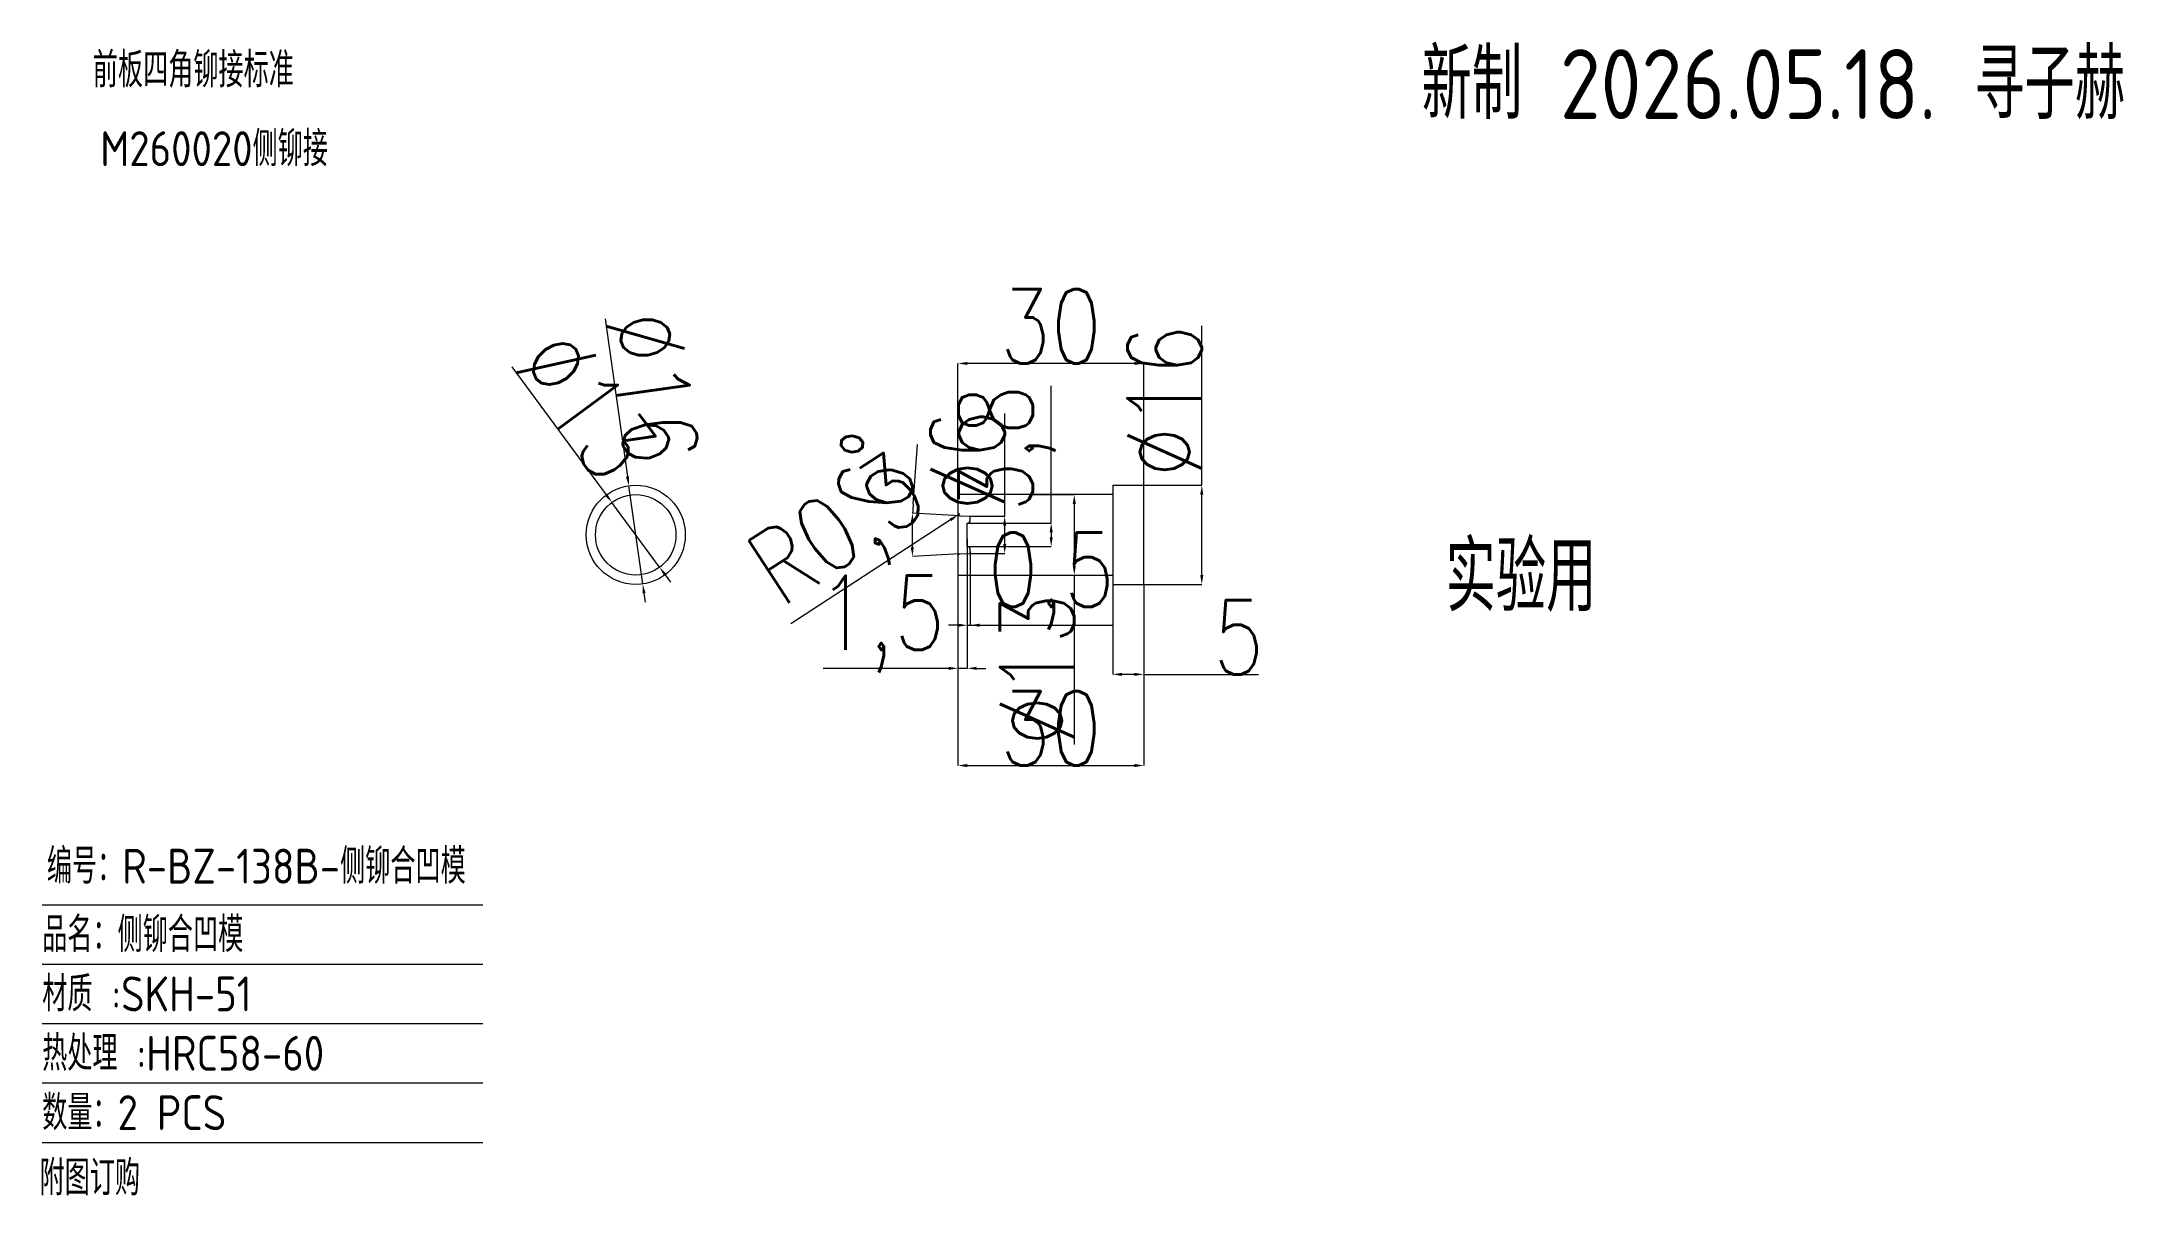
# Model space of a CAD drawing. Header units: millimetres. Extents: x -7422 to -7085, y 65477 to 65663.
import ezdxf
from ezdxf.enums import TextEntityAlignment as Align

# ---------------------------------------------------------------- set-up
doc = ezdxf.new("R2010")
doc.units = ezdxf.units.MM
for name, color, linetype, lineweight in [('DIE_P', 63, 'Continuous', 20), ('DIM', 4, 'Continuous', 20), ('TEXT', 140, 'Continuous', 20)]:
    doc.layers.add(name, color=color, linetype=linetype, lineweight=lineweight)
doc.styles.add('gbenor', font='gbenor.shx', dxfattribs={"bigfont": 'gbcbig.shx'})
doc.styles.add('TXT', font='txt.shx', dxfattribs={"width": 0.8, "bigfont": 'ctxt.shx'})
doc.dimstyles.new('零件', dxfattribs={"dimscale": 1.5, "dimtxt": 8, "dimasz": 1, "dimexe": 0, "dimexo": 0, "dimgap": 0, "dimtad": 1, "dimtxsty": 'TXT', "dimcen": 0, "dimclrd": 252, "dimclre": 252, "dimclrt": 4, "dimazin": 3, "dimtp": 0.001, "dimtm": 0.001, "dimtfac": 1, "dimtmove": 0, "dimatfit": 3, "dimlwd": 5, "dimlwe": 5})

# ---------------------------------------------------------------- blocks, each defined once
blk = doc.blocks.new('*D1107')
at = {"layer": 'Defpoints', "color": 0}
for p in [(-7243.56, 65591.59), (-7234.18, 65591.59), (-7243.56, 65575.59)]:
    blk.add_point(p, dxfattribs=at)
at = {"layer": 'DIM', "color": 252, "lineweight": 5}
for p, q in [((-7234.18, 65591.59), (-7234.18, 65617.32)), ((-7243.56, 65591.59), (-7234.18, 65591.59)), ((-7234.18, 65577.09), (-7234.18, 65590.09)), ((-7243.56, 65575.59), (-7234.18, 65575.59))]:
    blk.add_line(p, q, dxfattribs=at)
at = {"layer": 'DIM', "color": 252}
for points in [[(-7233.93, 65590.09), (-7234.43, 65590.09), (-7234.18, 65591.59)], [(-7234.43, 65577.09), (-7233.93, 65577.09), (-7234.18, 65575.59)]]:
    blk.add_solid(points, dxfattribs=at)
at = {"layer": 'DIM', "color": 4, "lineweight": 5, "insert": (-7240.18, 65605.21), "char_height": 12, "attachment_point": 5, "rotation": 90, "style": 'TXT'}
blk.add_mtext('%%c16', dxfattribs=at)
blk = doc.blocks.new('*D1108')
at = {"layer": 'Defpoints', "color": 0}
for p in [(-7248.56, 65575.59), (-7243.56, 65575.59), (-7248.56, 65561.06)]:
    blk.add_point(p, dxfattribs=at)
at = {"layer": 'DIM', "color": 252, "lineweight": 5}
for p, q in [((-7248.56, 65575.59), (-7248.56, 65561.06)), ((-7243.56, 65575.59), (-7243.56, 65561.06)), ((-7245.06, 65561.06), (-7247.06, 65561.06)), ((-7243.56, 65561.06), (-7225.02, 65561.06))]:
    blk.add_line(p, q, dxfattribs=at)
at = {"layer": 'DIM', "color": 252}
for points in [[(-7247.06, 65561.31), (-7247.06, 65560.81), (-7248.56, 65561.06)], [(-7245.06, 65560.81), (-7245.06, 65561.31), (-7243.56, 65561.06)]]:
    blk.add_solid(points, dxfattribs=at)
at = {"layer": 'DIM', "color": 4, "lineweight": 5, "insert": (-7228.22, 65567.06), "char_height": 12, "attachment_point": 5, "style": 'TXT'}
blk.add_mtext('5', dxfattribs=at)
blk = doc.blocks.new('*D1109')
at = {"layer": 'Defpoints', "color": 0}
for p in [(-7273.56, 65611.26), (-7243.56, 65591.59), (-7273.56, 65590.09)]:
    blk.add_point(p, dxfattribs=at)
at = {"layer": 'DIM', "color": 252, "lineweight": 5}
for p, q in [((-7273.56, 65590.09), (-7273.56, 65611.26)), ((-7245.06, 65611.26), (-7272.06, 65611.26)), ((-7243.56, 65591.59), (-7243.56, 65611.26))]:
    blk.add_line(p, q, dxfattribs=at)
at = {"layer": 'DIM', "color": 252}
for points in [[(-7272.06, 65611.51), (-7272.06, 65611.01), (-7273.56, 65611.26)], [(-7245.06, 65611.01), (-7245.06, 65611.51), (-7243.56, 65611.26)]]:
    blk.add_solid(points, dxfattribs=at)
at = {"layer": 'DIM', "color": 4, "lineweight": 5, "insert": (-7258.56, 65617.26), "char_height": 12, "attachment_point": 5, "style": 'TXT'}
blk.add_mtext('30', dxfattribs=at)
blk = doc.blocks.new('*D1110')
at = {"layer": 'Defpoints', "color": 0}
for p in [(-7261.91, 65590.09), (-7261.91, 65577.09), (-7254.77, 65577.09)]:
    blk.add_point(p, dxfattribs=at)
at = {"layer": 'DIM', "color": 252, "lineweight": 5}
for p, q in [((-7261.91, 65590.09), (-7254.77, 65590.09)), ((-7254.77, 65588.59), (-7254.77, 65578.59)), ((-7261.91, 65577.09), (-7254.77, 65577.09)), ((-7254.77, 65577.09), (-7254.77, 65549.73))]:
    blk.add_line(p, q, dxfattribs=at)
at = {"layer": 'DIM', "color": 252}
for points in [[(-7254.52, 65588.59), (-7255.02, 65588.59), (-7254.77, 65590.09)], [(-7255.02, 65578.59), (-7254.52, 65578.59), (-7254.77, 65577.09)]]:
    blk.add_solid(points, dxfattribs=at)
at = {"layer": 'DIM', "color": 4, "lineweight": 5, "insert": (-7260.77, 65561.84), "char_height": 12, "attachment_point": 5, "rotation": 90, "style": 'TXT'}
blk.add_mtext('%%c13', dxfattribs=at)
blk = doc.blocks.new('*D1111')
at = {"layer": 'Defpoints', "color": 0}
for p in [(-7273.56, 65577.09), (-7243.56, 65575.59), (-7243.56, 65546.35)]:
    blk.add_point(p, dxfattribs=at)
at = {"layer": 'DIM', "color": 252, "lineweight": 5}
for p, q in [((-7273.56, 65577.09), (-7273.56, 65546.35)), ((-7243.56, 65575.59), (-7243.56, 65546.35)), ((-7272.06, 65546.35), (-7245.06, 65546.35))]:
    blk.add_line(p, q, dxfattribs=at)
at = {"layer": 'DIM', "color": 252}
for points in [[(-7272.06, 65546.6), (-7272.06, 65546.1), (-7273.56, 65546.35)], [(-7245.06, 65546.1), (-7245.06, 65546.6), (-7243.56, 65546.35)]]:
    blk.add_solid(points, dxfattribs=at)
at = {"layer": 'DIM', "color": 4, "lineweight": 5, "insert": (-7258.56, 65552.35), "char_height": 12, "attachment_point": 5, "style": 'TXT'}
blk.add_mtext('30', dxfattribs=at)
blk = doc.blocks.new('*D1112')
at = {"layer": 'Defpoints', "color": 0}
for p in [(-7272.06, 65582.94), (-7271.56, 65580.89), (-7271.56, 65569)]:
    blk.add_point(p, dxfattribs=at)
at = {"layer": 'DIM', "color": 252, "lineweight": 5}
for p, q in [((-7272.06, 65582.94), (-7272.06, 65569)), ((-7271.56, 65580.89), (-7271.56, 65569)), ((-7273.56, 65569), (-7275.06, 65569)), ((-7272.06, 65569), (-7271.56, 65569)), ((-7271.56, 65569), (-7248.44, 65569)), ((-7270.06, 65569), (-7268.56, 65569))]:
    blk.add_line(p, q, dxfattribs=at)
at = {"layer": 'DIM', "color": 252}
for points in [[(-7273.56, 65568.75), (-7273.56, 65569.25), (-7272.06, 65569)], [(-7270.06, 65569.25), (-7270.06, 65568.75), (-7271.56, 65569)]]:
    blk.add_solid(points, dxfattribs=at)
at = {"layer": 'DIM', "color": 4, "lineweight": 5, "insert": (-7258.5, 65576.14), "char_height": 12, "attachment_point": 5, "style": 'TXT'}
blk.add_mtext('0,5', dxfattribs=at)
blk = doc.blocks.new('*D1113')
at = {"layer": 'Defpoints', "color": 0}
for p in [(-7271.56, 65586.59), (-7266.01, 65586.59), (-7271.56, 65580.59)]:
    blk.add_point(p, dxfattribs=at)
at = {"layer": 'DIM', "color": 252, "lineweight": 5}
for p, q in [((-7266.01, 65586.59), (-7266.01, 65603.18)), ((-7271.56, 65586.59), (-7266.01, 65586.59)), ((-7266.01, 65582.09), (-7266.01, 65585.09)), ((-7271.56, 65580.59), (-7266.01, 65580.59))]:
    blk.add_line(p, q, dxfattribs=at)
at = {"layer": 'DIM', "color": 252}
for points in [[(-7265.76, 65585.09), (-7266.26, 65585.09), (-7266.01, 65586.59)], [(-7266.26, 65582.09), (-7265.76, 65582.09), (-7266.01, 65580.59)]]:
    blk.add_solid(points, dxfattribs=at)
at = {"layer": 'DIM', "color": 4, "lineweight": 5, "insert": (-7272.01, 65595.64), "char_height": 12, "attachment_point": 5, "rotation": 90, "style": 'TXT'}
blk.add_mtext('%%c6', dxfattribs=at)
blk = doc.blocks.new('*D1114')
at = {"layer": 'Defpoints', "color": 0}
for p in [(-7329.45, 65588.83), (-7321.73, 65578.36)]:
    blk.add_point(p, dxfattribs=at)
at = {"layer": 'DIM', "color": 252, "lineweight": 5}
for p, q in [((-7345.61, 65610.74), (-7330.34, 65590.03)), ((-7321.73, 65578.36), (-7329.45, 65588.83)), ((-7320.84, 65577.15), (-7319.95, 65575.95))]:
    blk.add_line(p, q, dxfattribs=at)
at = {"layer": 'DIM', "color": 252}
for points in [[(-7330.54, 65589.88), (-7330.14, 65590.18), (-7329.45, 65588.83)], [(-7320.64, 65577.3), (-7321.04, 65577.01), (-7321.73, 65578.36)]]:
    blk.add_solid(points, dxfattribs=at)
at = {"layer": 'DIM', "color": 4, "lineweight": 5, "insert": (-7333.59, 65604.55), "char_height": 12, "attachment_point": 5, "rotation": 306.4023, "style": 'TXT'}
blk.add_mtext('%%c13', dxfattribs=at)
blk = doc.blocks.new('*D1115')
at = {"layer": 'Defpoints', "color": 0}
for p in [(-7326.71, 65591.51), (-7324.47, 65575.67)]:
    blk.add_point(p, dxfattribs=at)
at = {"layer": 'DIM', "color": 252, "lineweight": 5}
for p, q in [((-7330.53, 65618.47), (-7326.92, 65593)), ((-7324.47, 65575.67), (-7326.71, 65591.51)), ((-7324.26, 65574.19), (-7324.05, 65572.7))]:
    blk.add_line(p, q, dxfattribs=at)
at = {"layer": 'DIM', "color": 252}
for points in [[(-7327.17, 65592.96), (-7326.68, 65593.03), (-7326.71, 65591.51)], [(-7324.01, 65574.22), (-7324.5, 65574.15), (-7324.47, 65575.67)]]:
    blk.add_solid(points, dxfattribs=at)
at = {"layer": 'DIM', "color": 4, "lineweight": 5, "insert": (-7322.89, 65607.32), "char_height": 12, "attachment_point": 5, "rotation": 278.0658, "style": 'TXT'}
blk.add_mtext('%%c16', dxfattribs=at)
blk = doc.blocks.new('*D1116')
at = {"layer": 'Defpoints', "color": 0}
for p in [(-7272.06, 65585.49), (-7272.06, 65581.69), (-7258.5, 65581.69)]:
    blk.add_point(p, dxfattribs=at)
at = {"layer": 'DIM', "color": 252, "lineweight": 5}
for p, q in [((-7258.5, 65585.49), (-7258.5, 65607.62)), ((-7272.06, 65585.49), (-7258.5, 65585.49)), ((-7258.5, 65583.99), (-7258.5, 65583.19)), ((-7272.06, 65581.69), (-7258.5, 65581.69))]:
    blk.add_line(p, q, dxfattribs=at)
at = {"layer": 'DIM', "color": 252}
for points in [[(-7258.25, 65583.99), (-7258.75, 65583.99), (-7258.5, 65585.49)], [(-7258.75, 65583.19), (-7258.25, 65583.19), (-7258.5, 65581.69)]]:
    blk.add_solid(points, dxfattribs=at)
at = {"layer": 'DIM', "color": 4, "lineweight": 5, "insert": (-7265.64, 65597.56), "char_height": 12, "attachment_point": 5, "rotation": 90, "style": 'TXT'}
blk.add_mtext('3,8', dxfattribs=at)
blk = doc.blocks.new('*D1117')
at = {"layer": 'Defpoints', "color": 0}
for p in [(-7272.06, 65581.69), (-7273.56, 65577.09), (-7273.56, 65562.04)]:
    blk.add_point(p, dxfattribs=at)
at = {"layer": 'DIM', "color": 252, "lineweight": 5}
for p, q in [((-7272.06, 65581.69), (-7272.06, 65562.04)), ((-7273.56, 65577.09), (-7273.56, 65562.04)), ((-7275.06, 65562.04), (-7295.3, 65562.04)), ((-7272.06, 65562.04), (-7273.56, 65562.04)), ((-7270.56, 65562.04), (-7269.06, 65562.04))]:
    blk.add_line(p, q, dxfattribs=at)
at = {"layer": 'DIM', "color": 252}
for points in [[(-7275.06, 65561.79), (-7275.06, 65562.29), (-7273.56, 65562.04)], [(-7270.56, 65562.29), (-7270.56, 65561.79), (-7272.06, 65562.04)]]:
    blk.add_solid(points, dxfattribs=at)
at = {"layer": 'DIM', "color": 4, "lineweight": 5, "insert": (-7285.93, 65569.18), "char_height": 12, "attachment_point": 5, "style": 'TXT'}
blk.add_mtext('1,5', dxfattribs=at)
blk = doc.blocks.new('*D1118')
at = {"layer": 'Defpoints', "color": 0}
for p in [(-7273.27, 65586.68), (-7271.56, 65586.59), (-7280.96, 65582.43), (-7271.56, 65580.59), (-7273.27, 65580.5)]:
    blk.add_point(p, dxfattribs=at)
at = {"layer": 'DIM', "color": 252, "lineweight": 5}
for p, q in [((-7280.79, 65588.58), (-7280.07, 65598.15)), ((-7273.27, 65586.68), (-7280.88, 65587.08)), ((-7273.27, 65580.5), (-7280.88, 65580.1))]:
    blk.add_line(p, q, dxfattribs=at)
for start, end in [(175.7107, 177), (178.2893, 181.7107)]:
    blk.add_arc((-7214.31, 65583.59), 66.66, start, end, dxfattribs=at)
at = {"layer": 'DIM', "color": 252}
for points in [[(-7280.69, 65585.57), (-7281.19, 65585.59), (-7280.88, 65587.08)], [(-7281.19, 65581.59), (-7280.69, 65581.61), (-7280.88, 65580.1)]]:
    blk.add_solid(points, dxfattribs=at)
at = {"layer": 'DIM', "color": 4, "lineweight": 5, "insert": (-7286.7, 65593.84), "char_height": 12, "attachment_point": 5, "rotation": 85.7107, "style": 'TXT'}
blk.add_mtext('6%%d', dxfattribs=at)
blk = doc.blocks.new('*D1119')
at = {"layer": 'Defpoints', "color": 0}
for p in [(-7273.51, 65586.82), (-7273.26, 65586.98)]:
    blk.add_point(p, dxfattribs=at)
at = {"layer": 'DIM', "color": 252, "lineweight": 5}
for p, q in [((-7274.76, 65586), (-7300.54, 65569.22)), ((-7273.26, 65586.98), (-7273.51, 65586.82))]:
    blk.add_line(p, q, dxfattribs=at)
at = {"layer": 'DIM', "color": 252}
blk.add_solid([(-7274.63, 65585.79), (-7274.9, 65586.21), (-7273.51, 65586.82)], dxfattribs=at)
at = {"layer": 'DIM', "color": 4, "lineweight": 5, "insert": (-7292.18, 65583.18), "char_height": 12, "attachment_point": 5, "rotation": 33.0751, "style": 'TXT'}
blk.add_mtext('R0,3', dxfattribs=at)

msp = doc.modelspace()

# ---------------------------------------------------------------- linework, layer by layer
at = {"layer": 'DIE_P', "color": 3, "lineweight": 5}
for q in [(-7248.558, 65577.094), (-7243.558, 65591.594)]:
    msp.add_line((-7248.558, 65591.594), q, dxfattribs=at)
at = {"layer": 'DIE_P', "color": 6, "lineweight": 5}
for p, q in [((-7273.272, 65586.683), (-7271.558, 65586.594)), ((-7272.058, 65581.694), (-7272.058, 65585.494)), ((-7271.558, 65585.994), (-7271.558, 65586.594)), ((-7273.272, 65580.504), (-7271.558, 65580.594)), ((-7271.558, 65580.594), (-7271.558, 65581.194))]:
    msp.add_line(p, q, dxfattribs=at)
at = {"layer": 'DIE_P', "color": 3, "lineweight": 5}
msp.add_lwpolyline([(-7248.558, 65590.094), (-7273.558, 65590.094), (-7273.558, 65577.094), (-7248.558, 65577.094), (-7248.558, 65575.594), (-7243.558, 65575.594), (-7243.558, 65591.594)], dxfattribs=at)
for radius in [8, 6.5]:
    msp.add_circle((-7325.59, 65583.594), radius, dxfattribs=at)
at = {"layer": 'DIE_P', "color": 6, "lineweight": 5}
for centre, radius, start, end in [((-7273.257, 65586.983), 0.3, 180, 267), ((-7272.058, 65585.994), 0.5, 270, 0.00151), ((-7272.058, 65581.194), 0.5, 359.99849, 90), ((-7273.257, 65580.204), 0.3, 93, 180)]:
    msp.add_arc(centre, radius, start, end, dxfattribs=at)
at = {"layer": 'TEXT', "color": 4, "lineweight": 5}
for p, q in [((-7421.439, 65523.853), (-7350.285, 65523.853)), ((-7421.439, 65514.269), (-7350.285, 65514.269)), ((-7421.439, 65504.685), (-7350.285, 65504.685)), ((-7421.439, 65495.1), (-7350.285, 65495.1)), ((-7421.439, 65485.516), (-7350.285, 65485.516))]:
    msp.add_line(p, q, dxfattribs=at)

# ---------------------------------------------------------------- texts
at = {"layer": 'TEXT', "color": 3, "lineweight": 5, "style": 'gbenor'}
for s, height, p in [('前板四角铆接标准', 5.6378, (-7413.27, 65655.828)), ('M260020侧铆接', 5.6378, (-7412.059, 65643.112)), ('编号：R-BZ-138B-侧铆合凹模', 5.63779, (-7420.69, 65527.279)), ('品名：侧铆合凹模', 5.6378, (-7421.439, 65516.242)), ('材质 :SKH-51', 5.6378, (-7421.439, 65506.658)), ('热处理 :HRC58-60', 5.63779, (-7421.439, 65497.074)), ('数量：2 PCS', 5.6378, (-7421.439, 65487.489)), ('附图订购', 5.6378, (-7421.867, 65476.965))]:
    msp.add_text(s, height=height, dxfattribs=at).set_placement(p)
at = {"layer": 'TEXT', "color": 6, "lineweight": 5, "style": 'gbenor'}
msp.add_text('新制 2026.05.18. 寻子赫', height=11.27559, dxfattribs=at).set_placement((-7141.879, 65656.941), align=Align.MIDDLE)
msp.add_text('实验用', height=11.2756, dxfattribs=at).set_placement((-7194.806, 65571.206))

# ---------------------------------------------------------------- dimensions: what is measured, and where the dimension line sits
at = {"layer": 'DIM', "lineweight": 5}
for base, p1, p2, picture, middle in [((-7273.558, 65611.255), (-7243.558, 65591.594), (-7273.558, 65590.094), '*D1109', (-7258.558, 65617.255)), ((-7273.558, 65562.039), (-7272.058, 65581.694), (-7273.558, 65577.094), '*D1117', (-7285.93, 65569.182)), ((-7243.558, 65546.346), (-7273.558, 65577.094), (-7243.558, 65575.594), '*D1111', (-7258.558, 65552.346))]:
    dim = msp.add_linear_dim(base=base, p1=p1, p2=p2, dimstyle='零件', dxfattribs=at)
    dim.commit()
    dim.dimension.update_dxf_attribs({"geometry": picture, "text_midpoint": middle})
for p1, p2, picture, middle in [((-7321.732, 65578.362), (-7329.447, 65588.825), '*D1114', (-7333.588, 65604.551)), ((-7324.467, 65575.673), (-7326.712, 65591.514), '*D1115', (-7322.892, 65607.321))]:
    dim = msp.add_diameter_dim_2p(p1=p1, p2=p2, dimstyle='零件', dxfattribs=at)
    dim.commit()
    dim.dimension.update_dxf_attribs({"geometry": picture, "text_midpoint": middle})
for base, p1, p2, angle, picture, middle in [((-7234.176, 65591.594), (-7243.558, 65575.594), (-7243.558, 65591.594), 270, '*D1107', (-7240.176, 65605.208)), ((-7266.008, 65586.594), (-7271.558, 65580.594), (-7271.558, 65586.594), 90, '*D1113', (-7272.008, 65595.636))]:
    dim = msp.add_linear_dim(base=base, p1=p1, p2=p2, angle=angle, text='%%c<>', dimstyle='零件', dxfattribs=at)
    dim.commit()
    dim.dimension.update_dxf_attribs({"geometry": picture, "text_midpoint": middle})
dim = msp.add_linear_dim(base=(-7258.501, 65581.694), p1=(-7272.058, 65585.494), p2=(-7272.058, 65581.694), angle=90, dimstyle='零件', dxfattribs=at)
dim.commit()
dim.dimension.update_dxf_attribs({"geometry": '*D1116', "text_midpoint": (-7258.501, 65597.562), "dimtype": 160})
dim = msp.add_angular_dim_2l(base=(-7280.9641, 65582.4302), line1=((-7273.2723, 65580.5037), (-7271.5582, 65580.5936)), line2=((-7273.2723, 65586.6834), (-7271.5582, 65586.5936)), dimstyle='零件', dxfattribs=at)
dim.commit()
dim.dimension.update_dxf_attribs({"geometry": '*D1118', "text_midpoint": (-7286.6966, 65593.8359)})
dim = msp.add_radius_dim(center=(-7273.257, 65586.983), mpoint=(-7273.508, 65586.819), dimstyle='零件', dxfattribs=at)
dim.commit()
dim.dimension.update_dxf_attribs({"geometry": '*D1119', "text_midpoint": (-7288.28, 65577.199), "dimtype": 164})
dim = msp.add_linear_dim(base=(-7254.766, 65577.094), p1=(-7261.908, 65590.094), p2=(-7261.908, 65577.094), angle=270, text='%%c<>', dimstyle='零件', dxfattribs=at)
dim.commit()
dim.dimension.update_dxf_attribs({"geometry": '*D1110', "text_midpoint": (-7254.766, 65561.844), "dimtype": 160})
for base, p1, p2, picture, middle in [((-7271.558, 65568.997), (-7272.058, 65582.942), (-7271.558, 65580.894), '*D1112', (-7258.501, 65568.997)), ((-7248.558, 65561.064), (-7243.558, 65575.594), (-7248.558, 65575.594), '*D1108', (-7228.22, 65561.064))]:
    dim = msp.add_linear_dim(base=base, p1=p1, p2=p2, dimstyle='零件', dxfattribs=at)
    dim.commit()
    dim.dimension.update_dxf_attribs({"geometry": picture, "text_midpoint": middle, "dimtype": 160})

doc.saveas('drawing.dxf')
